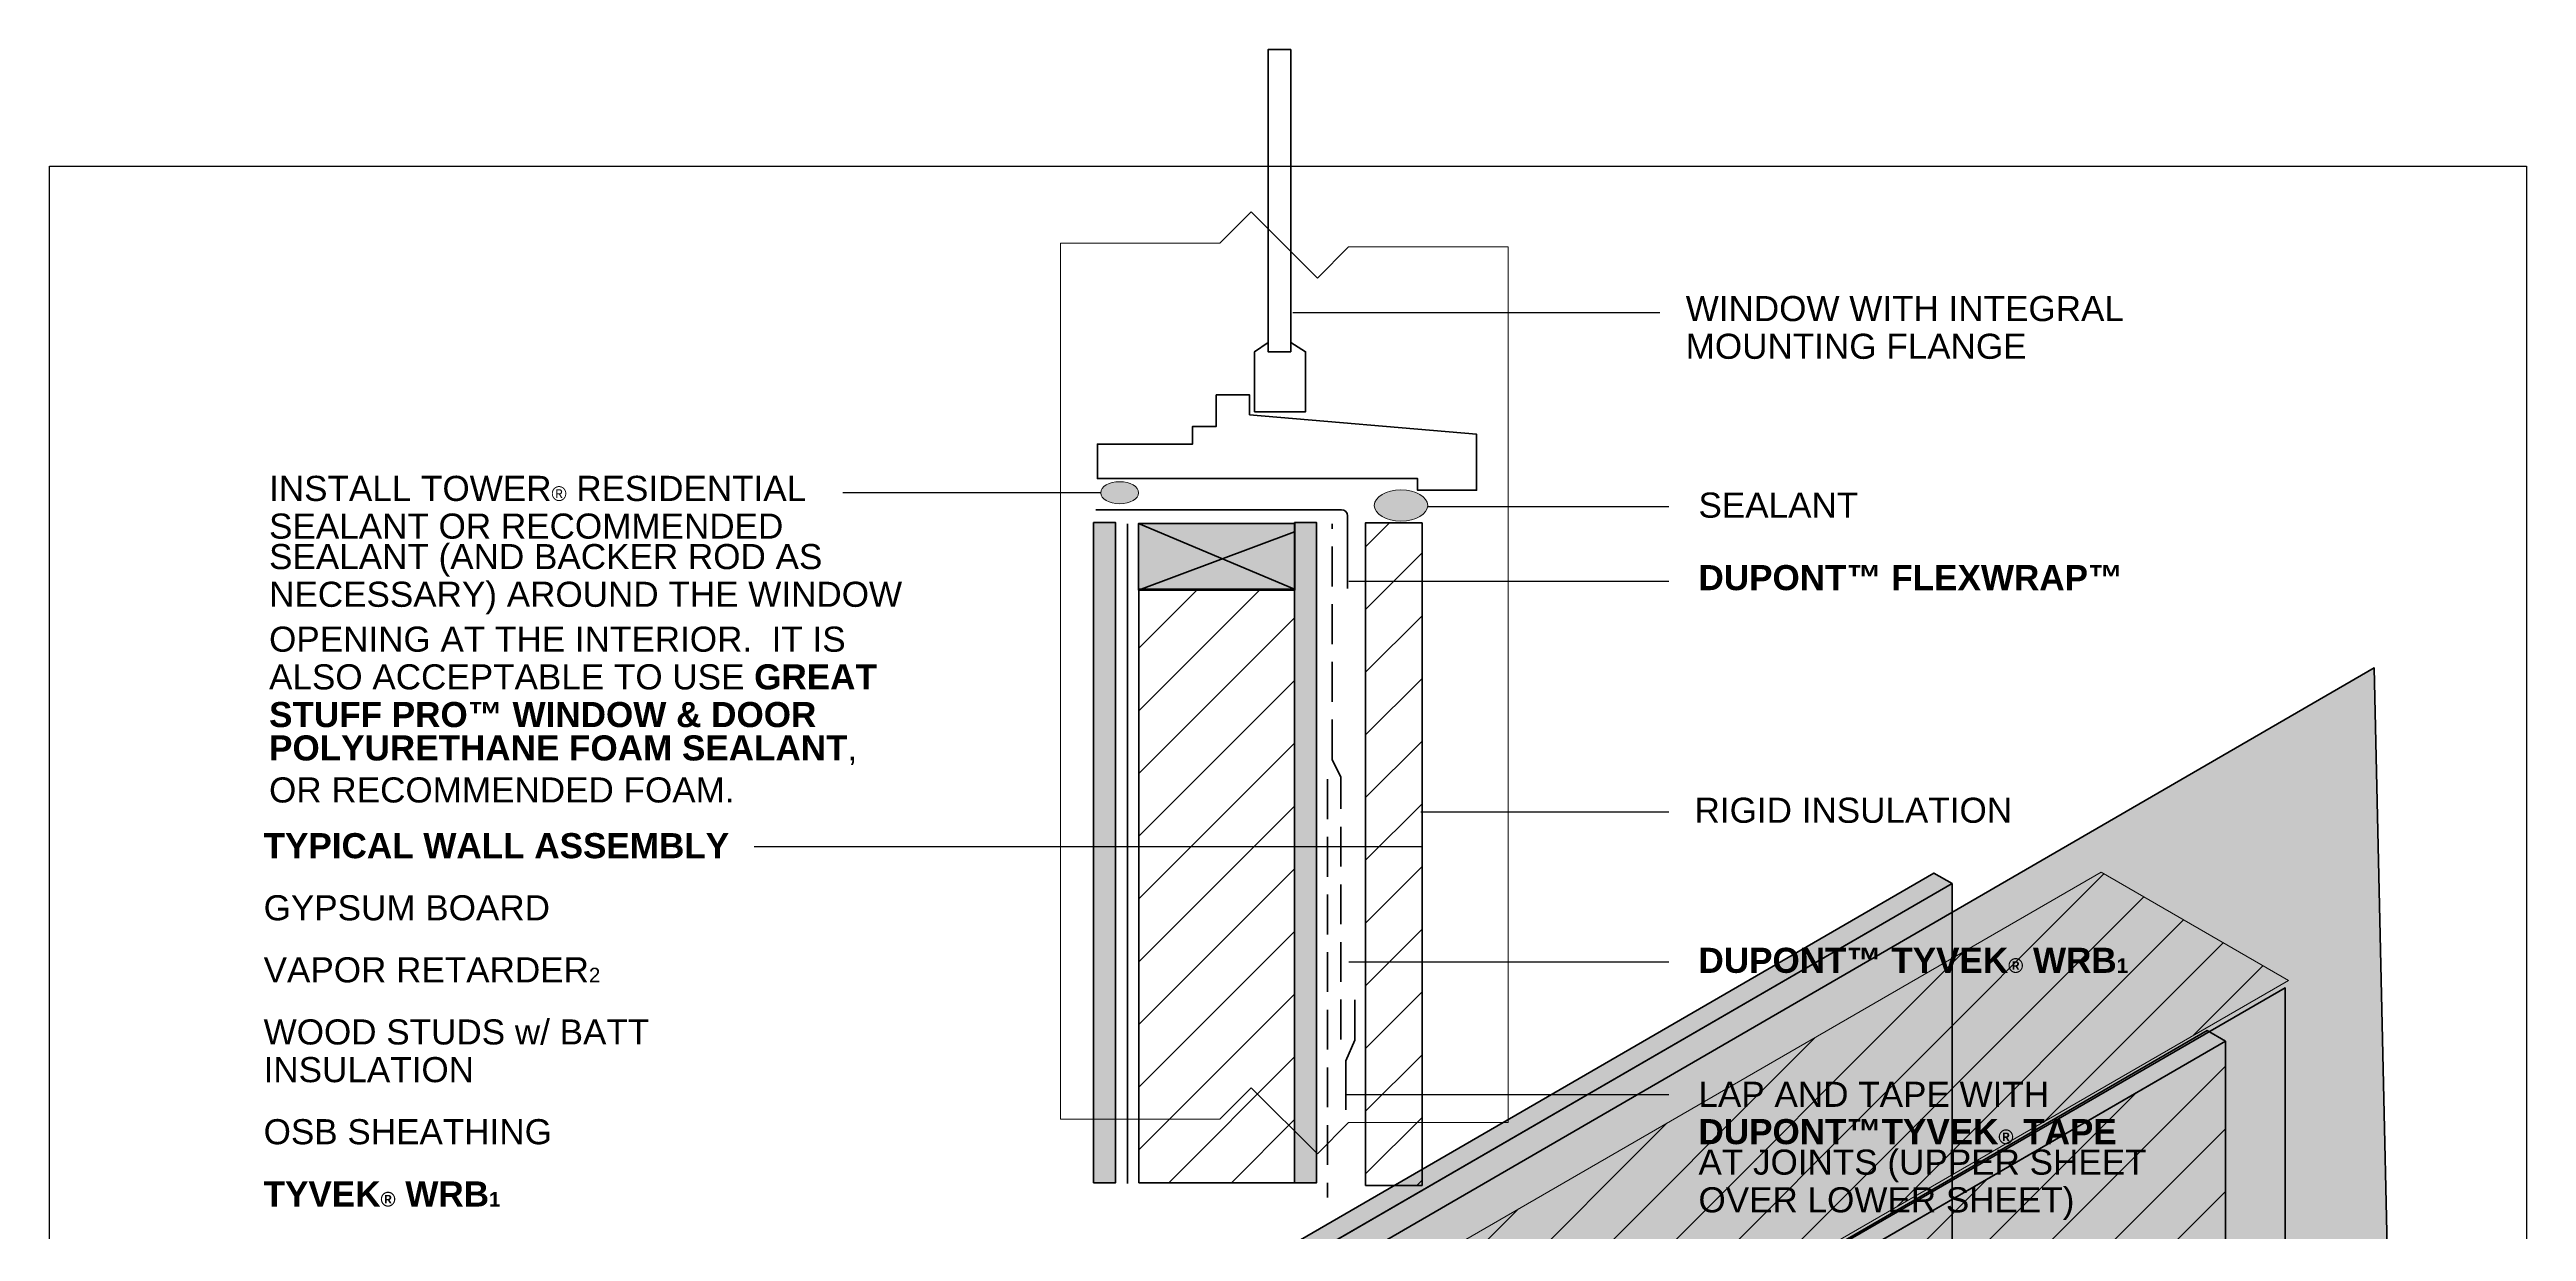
# Model space of a CAD drawing. Extents: x 26 to 585, y -763 to -3.
# Drawn here: x 26 to 585, y -269 to -3 of the extents above; entities that cross this region are included whole.
import ezdxf

# ---------------------------------------------------------------- set-up
doc = ezdxf.new("R2010")
doc.units = 0
doc.header["$MEASUREMENT"] = 0
doc.linetypes.add('AI-Linetype-0', pattern=[13, 9, -4])
doc.linetypes.add('AI-Linetype-1', pattern=[13, 9, -4])
for name, color, linetype, lineweight in [('background', 7, 'Continuous', 0), ('detail', 7, 'Continuous', 0), ('drywall', 7, 'Continuous', 0), ('lines and arrows', 7, 'Continuous', 0), ('OSB', 7, 'Continuous', 0), ('studs and insulation', 7, 'Continuous', 0), ('text', 7, 'Continuous', 0), ('vapor retrarder', 7, 'Continuous', 0), ('WRB', 7, 'Continuous', 0)]:
    doc.layers.add(name, color=color, linetype=linetype, lineweight=lineweight)
pattern_1 = [(45, (0, 0), (-7.07107, 7.07107), [])]

# ---------------------------------------------------------------- blocks, each defined once
blk = doc.blocks.new('Block_7')
at = {"layer": 'background', "color": 250, "lineweight": 25, "true_color": 0x231f20}
for p, q in [((26.46, -642.9), (585.42, -642.9)), ((429.12, -642.9), (429.12, -762.78)), ((26.46, -722.04), (429.12, -722.04)), ((131.88, -722.04), (131.88, -762.78)), ((26.46, -735.6), (131.88, -735.6)), ((26.46, -749.22), (131.88, -749.22))]:
    blk.add_line(p, q, dxfattribs=at)
blk.add_lwpolyline([(585.42, -762.78), (26.46, -762.78), (26.46, -29.1), (585.42, -29.1)], close=True, dxfattribs=at)
blk = doc.blocks.new('Block_8')
at = {"layer": 'drywall', "true_color": 0xf1f2f2, "transparency": 33554687}
h = blk.add_hatch(color=7, dxfattribs=at)
h.dxf.hatch_style = 2
h.paths.add_polyline_path([(284.45, -285.29), (451.69, -188.54), (455.82, -190.92), (288.41, -287.78)])
at = {"layer": 'drywall', "true_color": 0xebebec, "transparency": 33554687}
h = blk.add_hatch(color=7, dxfattribs=at)
h.dxf.hatch_style = 2
h.paths.add_polyline_path([(288.62, -287.65), (455.82, -190.92), (455.82, -573.25), (194.17, -724.62), (194.17, -462.29), (288.62, -407.65)])
at = {"layer": 'drywall', "true_color": 0xe2e3e4, "transparency": 33554687}
h = blk.add_hatch(color=254, dxfattribs=at)
h.dxf.hatch_style = 2
h.paths.add_polyline_path([(288.41, -407.78), (284.45, -405.29), (284.45, -285.29), (288.41, -287.78)])
at = {"layer": 'drywall', "true_color": 0xf1f2f2, "transparency": 33554687}
h = blk.add_hatch(color=7, dxfattribs=at)
h.dxf.hatch_style = 2
h.paths.add_polyline_path([(288.41, -407.78), (194.17, -462.29), (190.03, -459.91), (284.45, -405.29)])
at = {"layer": 'drywall', "true_color": 0xe2e3e4, "transparency": 33554687}
h = blk.add_hatch(color=254, dxfattribs=at)
h.dxf.hatch_style = 2
h.paths.add_polyline_path([(194.17, -462.29), (194.17, -724.62), (190.03, -722.24), (190.03, -459.91)])
at = {"layer": 'drywall', "color": 250, "lineweight": 35, "true_color": 0x231f20}
for points in [[(284.45, -285.29), (451.69, -188.54), (455.82, -190.92), (288.41, -287.78)], [(288.62, -287.65), (455.82, -190.92), (455.82, -573.25), (194.17, -724.62), (194.17, -462.29), (288.62, -407.65)], [(288.41, -407.78), (284.45, -405.29), (284.45, -285.29), (288.41, -287.78)], [(288.41, -407.78), (194.17, -462.29), (190.03, -459.91), (284.45, -405.29)], [(194.17, -462.29), (194.17, -724.62), (190.03, -722.24), (190.03, -459.91)]]:
    blk.add_lwpolyline(points, close=True, dxfattribs=at)
at = {"layer": 'drywall'}
blk.add_circle((327.36, -432.06), 158.87, dxfattribs=at)
blk = doc.blocks.new('Block_9')
at = {"layer": 'vapor retrarder', "true_color": 0xc0e2ca, "transparency": 33554687}
h = blk.add_hatch(color=254, dxfattribs=at)
h.dxf.hatch_style = 2
edge = h.paths.add_edge_path()
edge.add_spline(control_points=[(199.26, -465.49), (201.2, -519.11), (203.58, -587.49), (190.31, -703.77), (190.31, -703.77), (558.88, -490.67), (558.88, -490.67), (558.88, -490.67), (551.08, -142.29), (551.08, -142.29), (551.08, -142.29), (295.49, -290.16), (295.49, -290.16), (292.7, -315.7), (290.81, -362.74), (294.05, -410.77), (294.05, -410.77), (199.26, -465.49), (199.26, -465.49)], knot_values=[0, 0, 0, 0, 1, 1, 1, 2, 2, 2, 3, 3, 3, 4, 4, 4, 5, 5, 5, 6, 6, 6, 6], degree=3, periodic=0)
at = {"layer": 'vapor retrarder'}
blk.add_circle((327.36, -432.06), 158.87, dxfattribs=at)
at = {"layer": 'vapor retrarder', "color": 250, "lineweight": 35, "true_color": 0x231f20}
blk.add_open_spline([(199.26, -465.49), (201.2, -519.11), (203.58, -587.49), (190.31, -703.77), (190.31, -703.77), (558.88, -490.67), (558.88, -490.67), (558.88, -490.67), (551.08, -142.29), (551.08, -142.29), (551.08, -142.29), (295.49, -290.16), (295.49, -290.16), (292.7, -315.7), (290.81, -362.74), (294.05, -410.77), (294.05, -410.77), (199.26, -465.49), (199.26, -465.49)], degree=3, knots=[0, 0, 0, 0, 1, 1, 1, 2, 2, 2, 3, 3, 3, 4, 4, 4, 5, 5, 5, 6, 6, 6, 6], dxfattribs=at)
blk = doc.blocks.new('Block_11')
at = {"layer": 'studs and insulation', "true_color": 0xffeb95, "transparency": 33554687}
h = blk.add_hatch(color=41, dxfattribs=at)
h.dxf.hatch_style = 2
h.paths.add_polyline_path([(558.47, -533.66), (558.47, -337.75), (251.64, -514.9), (251.64, -710.81)])
at = {"layer": 'studs and insulation', "true_color": 0x000000, "transparency": 33554687}
h = blk.add_hatch(dxfattribs=at)
h.set_pattern_fill('_U', color=18, scale=10, angle=45, style=2, pattern_type=0)
h.set_pattern_definition(pattern_1)
h.paths.add_polyline_path([(250.56, -712.26), (250.56, -515), (208.3, -490.6), (208.3, -687.86)])
at = {"layer": 'studs and insulation', "color": 250, "lineweight": 60, "true_color": 0x231f20}
blk.add_lwpolyline([(558.47, -533.66), (558.47, -337.75), (251.64, -514.9), (251.64, -710.81)], close=True, dxfattribs=at)
at = {"layer": 'studs and insulation'}
blk.add_lwpolyline([(250.56, -712.26), (250.56, -515), (208.3, -490.6), (208.3, -687.86)], close=True, dxfattribs=at)
blk = doc.blocks.new('Block_12')
at = {"layer": 'studs and insulation', "true_color": 0xc2b59b, "transparency": 33554687}
h = blk.add_hatch(color=253, dxfattribs=at)
h.dxf.hatch_style = 2
h.paths.add_polyline_path([(251.69, -495.45), (558.06, -318.57), (515.25, -293.91), (208.88, -470.79)])
h = blk.add_hatch(color=253, dxfattribs=at)
h.dxf.hatch_style = 2
h.paths.add_polyline_path([(558.47, -337.75), (558.52, -318.31), (251.69, -495.45), (251.64, -514.9)])
h = blk.add_hatch(color=253, dxfattribs=at)
h.dxf.hatch_style = 2
h.paths.add_polyline_path([(251.64, -514.9), (251.69, -495.45), (208.88, -470.79), (208.83, -490.24)])
at = {"layer": 'studs and insulation', "color": 250, "lineweight": 35, "true_color": 0x231f20}
for p, q in [((208.88, -470.79), (251.69, -514.98)), ((208.83, -490.24), (251.69, -495.45))]:
    blk.add_line(p, q, dxfattribs=at)
for points in [[(251.69, -495.45), (558.06, -318.57), (515.25, -293.91), (208.88, -470.79)], [(558.47, -337.75), (558.52, -318.31), (251.69, -495.45), (251.64, -514.9)], [(251.64, -514.9), (251.69, -495.45), (208.88, -470.79), (208.83, -490.24)]]:
    blk.add_lwpolyline(points, close=True, dxfattribs=at)
blk = doc.blocks.new('Block_13')
at = {"layer": 'studs and insulation', "true_color": 0x000000, "transparency": 33554687}
h = blk.add_hatch(dxfattribs=at)
h.set_pattern_fill('_U', color=18, scale=10, angle=45, style=2, pattern_type=0)
h.set_pattern_definition(pattern_1)
h.paths.add_polyline_path([(531.7, -212.77), (360.87, -311.4), (318.61, -287), (489.44, -188.37)])
at = {"layer": 'studs and insulation', "true_color": 0xffeb95, "transparency": 33554687}
h = blk.add_hatch(color=41, dxfattribs=at)
h.dxf.hatch_style = 2
h.paths.add_polyline_path([(530.98, -334.17), (361.32, -432.12), (361.32, -312.38), (530.98, -214.43)])
at = {"layer": 'studs and insulation'}
blk.add_lwpolyline([(531.7, -212.77), (360.87, -311.4), (318.61, -287), (489.44, -188.37)], close=True, dxfattribs=at)
at = {"layer": 'studs and insulation', "color": 250, "lineweight": 60, "true_color": 0x231f20}
blk.add_lwpolyline([(530.98, -334.17), (361.32, -432.12), (361.32, -312.38), (530.98, -214.43)], close=True, dxfattribs=at)
blk = doc.blocks.new('Block_14')
at = {"layer": 'studs and insulation', "true_color": 0xc2b59b, "transparency": 33554687}
h = blk.add_hatch(color=253, dxfattribs=at)
h.dxf.hatch_style = 2
h.paths.add_polyline_path([(344.43, -321.81), (361.14, -311.99), (318.33, -287.33), (301.61, -297.15)])
h = blk.add_hatch(color=253, dxfattribs=at)
h.dxf.hatch_style = 2
h.paths.add_polyline_path([(344.31, -441.94), (344.36, -321.81), (301.55, -297.15), (301.5, -417.28)])
h = blk.add_hatch(color=253, dxfattribs=at)
h.dxf.hatch_style = 2
h.paths.add_polyline_path([(361.09, -432.12), (361.14, -311.99), (344.43, -321.81), (344.37, -441.94)])
at = {"layer": 'studs and insulation', "color": 250, "lineweight": 35, "true_color": 0x231f20}
for p, q in [((318.33, -287.33), (344.48, -321.9)), ((301.61, -297.15), (361.14, -311.99))]:
    blk.add_line(p, q, dxfattribs=at)
for points in [[(344.43, -321.81), (361.14, -311.99), (318.33, -287.33), (301.61, -297.15)], [(344.31, -441.94), (344.36, -321.81), (301.55, -297.15), (301.5, -417.28)], [(361.09, -432.12), (361.14, -311.99), (344.43, -321.81), (344.37, -441.94)]]:
    blk.add_lwpolyline(points, close=True, dxfattribs=at)
blk = doc.blocks.new('Block_10')
at = {"layer": 'studs and insulation'}
blk.add_circle((327.36, -432.06), 158.87, dxfattribs=at)
for name in ['Block_13', 'Block_14', 'Block_12', 'Block_11']:
    blk.add_blockref(name, (0, 0), dxfattribs=at)
blk = doc.blocks.new('Block_15')
at = {"layer": 'OSB', "true_color": 0xcfae78, "transparency": 33554687}
h = blk.add_hatch(color=43, dxfattribs=at)
h.dxf.hatch_style = 2
h.paths.add_polyline_path([(348.55, -324.2), (517.48, -226.47), (517.48, -608.8), (255.83, -760.17), (255.83, -497.84), (348.55, -444.2)])
h = blk.add_hatch(color=43, dxfattribs=at)
h.dxf.hatch_style = 2
h.paths.add_polyline_path([(344.38, -321.83), (513.35, -224.08), (517.48, -226.47), (348.34, -324.32)])
h = blk.add_hatch(color=43, dxfattribs=at)
h.dxf.hatch_style = 2
h.paths.add_polyline_path([(348.34, -444.32), (344.38, -441.83), (344.38, -321.83), (348.34, -324.32)])
h = blk.add_hatch(color=43, dxfattribs=at)
h.dxf.hatch_style = 2
h.paths.add_polyline_path([(348.34, -444.32), (255.83, -497.84), (251.69, -495.45), (344.38, -441.83)])
h = blk.add_hatch(color=43, dxfattribs=at)
h.dxf.hatch_style = 2
h.paths.add_polyline_path([(255.83, -497.84), (255.83, -760.17), (251.69, -757.78), (251.69, -495.45)])
at = {"layer": 'OSB', "color": 250, "lineweight": 35, "true_color": 0x231f20}
for points in [[(348.55, -324.2), (517.48, -226.47), (517.48, -608.8), (255.83, -760.17), (255.83, -497.84), (348.55, -444.2)], [(344.38, -321.83), (513.35, -224.08), (517.48, -226.47), (348.34, -324.32)], [(348.34, -444.32), (344.38, -441.83), (344.38, -321.83), (348.34, -324.32)], [(348.34, -444.32), (255.83, -497.84), (251.69, -495.45), (344.38, -441.83)], [(255.83, -497.84), (255.83, -760.17), (251.69, -757.78), (251.69, -495.45)]]:
    blk.add_lwpolyline(points, close=True, dxfattribs=at)
at = {"layer": 'OSB'}
blk.add_circle((327.36, -432.06), 158.87, dxfattribs=at)
blk = doc.blocks.new('Block_16')
at = {"layer": 'WRB', "true_color": 0x000000, "transparency": 33554687}
h = blk.add_hatch(dxfattribs=at)
h.set_pattern_fill('_U', color=18, scale=10, angle=45, style=2, pattern_type=0)
h.set_pattern_definition(pattern_1)
h.paths.add_polyline_path([(517.48, -608.8), (255.83, -760.17), (255.83, -497.84), (348.55, -444.2), (348.55, -324.2), (517.48, -226.47)])
h = blk.add_hatch(dxfattribs=at)
h.set_pattern_fill('_U', color=18, scale=10, angle=45, style=2, pattern_type=0)
h.set_pattern_definition(pattern_1)
h.paths.add_polyline_path([(517.48, -608.8), (255.83, -760.17), (255.83, -497.84), (348.55, -444.2), (348.55, -324.2), (517.48, -226.47)])
h = blk.add_hatch(dxfattribs=at)
h.set_pattern_fill('_U', color=18, scale=10, angle=45, style=2, pattern_type=0)
h.set_pattern_definition(pattern_1)
h.paths.add_polyline_path([(348.55, -444.2), (301.61, -417.15), (301.61, -297.15), (348.55, -324.2)])
at = {"layer": 'WRB', "color": 250, "lineweight": 35, "true_color": 0x231f20}
for points in [[(348.55, -324.2), (517.48, -226.47), (517.48, -608.8), (255.83, -760.17), (255.83, -497.84), (348.55, -444.2)], [(348.55, -444.2), (301.61, -417.15), (301.61, -297.15), (348.55, -324.2)]]:
    blk.add_lwpolyline(points, close=True, dxfattribs=at)
at = {"layer": 'WRB'}
for points in [[(517.48, -608.8), (255.83, -760.17), (255.83, -497.84), (348.55, -444.2), (348.55, -324.2), (517.48, -226.47)], [(517.48, -608.8), (255.83, -760.17), (255.83, -497.84), (348.55, -444.2), (348.55, -324.2), (517.48, -226.47)], [(348.55, -444.2), (301.61, -417.15), (301.61, -297.15), (348.55, -324.2)]]:
    blk.add_lwpolyline(points, close=True, dxfattribs=at)
blk.add_circle((327.36, -432.06), 158.87, dxfattribs=at)
blk = doc.blocks.new('Block_20')
at = {"layer": 'detail', "true_color": 0xf1f2f2, "transparency": 33554687}
h = blk.add_hatch(color=7, dxfattribs=at)
h.dxf.hatch_style = 2
h.paths.add_polyline_path([(262.08, -109.5), (267.05, -109.5), (267.05, -258.36), (262.08, -258.36)])
at = {"layer": 'detail', "true_color": 0xc2b59b, "transparency": 33554687}
h = blk.add_hatch(color=253, dxfattribs=at)
h.dxf.hatch_style = 2
h.paths.add_polyline_path([(307.46, -124.77), (272.21, -124.77), (272.21, -109.7), (307.46, -109.7)])
at = {"layer": 'detail', "true_color": 0xcfae78, "transparency": 33554687}
h = blk.add_hatch(color=43, dxfattribs=at)
h.dxf.hatch_style = 2
h.paths.add_polyline_path([(307.41, -109.5), (312.39, -109.5), (312.39, -258.36), (307.41, -258.36)])
at = {"layer": 'detail', "true_color": 0x000000, "transparency": 33554687}
h = blk.add_hatch(dxfattribs=at)
h.set_pattern_fill('_U', color=18, scale=10, angle=45, style=2, pattern_type=0)
h.set_pattern_definition(pattern_1)
h.paths.add_polyline_path([(336.19, -109.56), (323.45, -109.56), (323.45, -258.98), (336.19, -258.98)])
h = blk.add_hatch(dxfattribs=at)
h.set_pattern_fill('_U', color=18, scale=10, angle=45, style=2, pattern_type=0)
h.set_pattern_definition(pattern_1)
h.paths.add_polyline_path([(307.41, -124.55), (307.41, -258.36), (272.3, -258.36), (272.3, -124.55)])
at = {"layer": 'detail', "color": 113, "lineweight": 70, "true_color": 0x82ca9c}
blk.add_line((269.74, -258.52), (269.74, -109.76), dxfattribs=at)
at = {"layer": 'detail', "color": 250, "lineweight": 35, "true_color": 0x231f20}
for p, q in [((272.21, -109.7), (307.41, -124.55)), ((272.21, -124.77), (307.41, -111.58))]:
    blk.add_line(p, q, dxfattribs=at)
at = {"layer": 'detail', "color": 165, "linetype": 'AI-Linetype-1', "lineweight": 70, "true_color": 0x3e5aa8}
blk.add_line((314.89, -167.36), (314.89, -261.68), dxfattribs=at)
at = {"layer": 'detail', "color": 250, "lineweight": 35, "true_color": 0x231f20}
for points in [[(306.57, -2.84), (301.45, -2.84), (301.45, -70.97), (306.57, -70.97)], [(306.57, -70.97), (301.45, -70.97), (301.45, -68.87), (298.39, -70.97), (298.39, -84.5), (309.92, -84.5), (309.92, -70.97), (306.57, -68.87)], [(297.28, -85.21), (297.28, -80.73), (289.75, -80.73), (289.75, -87.82), (284.42, -87.82), (284.42, -91.81), (262.92, -91.81), (262.92, -99.57), (335.2, -99.57), (335.2, -102.23), (348.5, -102.23), (348.5, -99.57), (348.5, -91.81), (348.5, -89.59)], [(262.08, -109.5), (267.05, -109.5), (267.05, -258.36), (262.08, -258.36)], [(307.46, -124.77), (272.21, -124.77), (272.21, -109.7), (307.46, -109.7)], [(307.41, -109.5), (312.39, -109.5), (312.39, -258.36), (307.41, -258.36)], [(336.19, -109.56), (323.45, -109.56), (323.45, -258.98), (336.19, -258.98)], [(307.41, -124.55), (307.41, -258.36), (272.3, -258.36), (272.3, -124.55)]]:
    blk.add_lwpolyline(points, close=True, dxfattribs=at)
at = {"layer": 'detail'}
blk.add_lwpolyline([(254.59, -244.02), (290.59, -244.02), (297.65, -236.96), (312.56, -251.87), (319.61, -244.82), (355.61, -244.82), (355.61, -47.31), (319.61, -47.31), (312.56, -54.37), (297.65, -39.46), (290.59, -46.51), (254.59, -46.51)], close=True, dxfattribs=at)
at = {"layer": 'detail', "color": 165, "linetype": 'AI-Linetype-0', "lineweight": 70, "true_color": 0x3e5aa8}
blk.add_lwpolyline([(317.89, -226.09), (317.89, -166.9), (315.89, -162.9), (315.89, -109.76)], dxfattribs=at)
at = {"layer": 'detail', "color": 142, "lineweight": 70, "true_color": 0x27aae1}
blk.add_lwpolyline([(318.99, -241.95), (318.99, -230.86), (320.99, -226.21), (320.99, -217.12)], dxfattribs=at)
at = {"layer": 'detail', "color": 240, "lineweight": 70, "true_color": 0xef3742}
blk.add_open_spline([(319.37, -124.37), (319.37, -124.37), (319.37, -107.97), (319.37, -107.97), (319.37, -107.23), (318.78, -106.64), (318.04, -106.64), (318.04, -106.64), (262.61, -106.64), (262.61, -106.64)], degree=3, knots=[0, 0, 0, 0, 1, 1, 1, 2, 2, 2, 3, 3, 3, 3], dxfattribs=at)

msp = doc.modelspace()

# ---------------------------------------------------------------- hatches: boundary and pattern name
at = {"layer": 'detail', "true_color": 0xfbb042, "transparency": 33554687}
h = msp.add_hatch(color=43, dxfattribs=at)
h.dxf.hatch_style = 2
edge = h.paths.add_edge_path()
edge.add_ellipse((267.95, -102.79), major_axis=(4.28, 0), ratio=0.582053, start_angle=0, end_angle=360)
h = msp.add_hatch(color=43, dxfattribs=at)
h.dxf.hatch_style = 2
edge = h.paths.add_edge_path()
edge.add_ellipse((331.44, -105.65), major_axis=(6.04, 0), ratio=0.582053, start_angle=0, end_angle=360)

# ---------------------------------------------------------------- linework, layer by layer
at = {"layer": 'detail', "color": 250, "lineweight": 18, "true_color": 0x231f20}
for points in [[(355.61, -47.31), (319.61, -47.31), (312.56, -54.37), (297.65, -39.46), (290.59, -46.51), (254.59, -46.51)], [(254.59, -244.02), (290.59, -244.02), (297.65, -236.96), (312.56, -251.87), (319.61, -244.82), (355.61, -244.82)]]:
    msp.add_lwpolyline(points, dxfattribs=at)
at = {"layer": 'detail'}
for centre, major_axis in [((267.95, -102.79), (4.28, 0)), ((331.44, -105.65), (6.04, 0))]:
    msp.add_ellipse(centre, major_axis=major_axis, ratio=0.582053, dxfattribs=at)
at = {"layer": 'lines and arrows', "color": 250, "lineweight": 25, "true_color": 0x231f20}
for p, q in [((307.04, -62.13), (389.85, -62.13)), ((205.5, -102.71), (263.66, -102.71)), ((337.47, -105.88), (391.85, -105.88)), ((319.68, -122.73), (391.85, -122.73)), ((335.88, -174.73), (391.85, -174.73)), ((185.48, -182.55), (261.66, -182.55)), ((261.66, -182.55), (336.08, -182.55)), ((319.68, -208.59), (391.85, -208.59)), ((319.24, -238.49), (391.85, -238.49))]:
    msp.add_line(p, q, dxfattribs=at)

# ---------------------------------------------------------------- block references
at = {"layer": 'background'}
msp.add_blockref('Block_7', (0, 0), dxfattribs=at)
at = {"layer": 'detail'}
msp.add_blockref('Block_20', (0, 0), dxfattribs=at)
at = {"layer": 'drywall'}
msp.add_blockref('Block_8', (0, 0), dxfattribs=at)
at = {"layer": 'OSB'}
msp.add_blockref('Block_15', (0, 0), dxfattribs=at)
at = {"layer": 'studs and insulation'}
msp.add_blockref('Block_10', (0, 0), dxfattribs=at)
at = {"layer": 'vapor retrarder'}
msp.add_blockref('Block_9', (0, 0), dxfattribs=at)
at = {"layer": 'WRB'}
msp.add_blockref('Block_16', (0, 0), dxfattribs=at)

# ---------------------------------------------------------------- texts
at = {"layer": 'text', "char_height": 0.2, "attachment_point": 7}
for s, insert in [('\\C250;\\c2105123;\\FArial|b0|i0|c1;\\H5.664000;\\W1.000000;WINDOW WITH INTEGRAL ', (395.69, -64.16)), ('\\C250;\\c2105123;\\FArial|b0|i0|c1;\\H5.664000;\\W1.000000;MOUNTING FLANGE', (395.69, -72.66)), ('\\C250;\\c2105123;\\FArial|b0|i0|c1;\\H5.664000;\\W1.000000;INSTALL TOWER\\H3.302112;®\\H5.664000; RESIDENTIAL ', (76, -104.71)), ('\\C43;\\c4370683;\\FArial|b0|i0|c1;\\H5.664000;\\W1.000000;SEALANT', (398.57, -108.48)), ('\\C250;\\c2105123;\\FArial|b0|i0|c1;\\H5.664000;\\W1.000000;SEALANT OR RECOMMENDED ', (76, -113.21)), ('\\C43;\\c4370683;\\FArial|b0|i0|c1;\\H5.664000;\\W1.000000;SEALANT \\C250;\\c2105123;(AND BACKER ROD AS ', (76, -121.71)), ('\\C250;\\c2105123;\\FArial|b0|i0|c1;\\H5.664000;\\W1.000000;NECESSARY) AROUND THE WINDOW ', (76, -130.21)), ('\\C240;\\c4339695;\\FArial Bold|b1|i0|c1;\\H5.664000;\\W1.000000;DUPONT™ FLEXWRAP™', (398.57, -124.83)), ('\\C250;\\c2105123;\\FArial|b0|i0|c1;\\H5.664000;\\W1.000000;OPENING AT THE INTERIOR.  IT IS ', (76, -138.71)), ('\\C250;\\c2105123;\\FArial|b0|i0|c1;\\H5.664000;\\W1.000000;ALSO ACCEPTABLE TO USE \\C43;\\c4370683;\\FArial Bold|b1|i0|c1;GREAT ', (76, -147.21)), ('\\C43;\\c4370683;\\FArial Bold|b1|i0|c1;\\H5.664000;\\W1.000000;STUFF PRO™ WINDOW & DOOR ', (76, -155.71)), ('\\C43;\\c4370683;\\FArial Bold|b1|i0|c1;\\H5.664000;\\W1.000000;POLYURETHANE FOAM SEALANT\\C250;\\c2105123;\\FArial|b0|i0|c1;, ', (76, -164.21)), ('\\C250;\\c2105123;\\FArial|b0|i0|c1;\\H5.664000;\\W1.000000;OR RECOMMENDED FOAM.', (76, -172.71)), ('\\C250;\\c2105123;\\FArial|b0|i0|c1;\\H5.664000;\\W1.000000;RIGID INSULATION', (397.69, -177.29)), ('\\C250;\\c2105123;\\FArial Bold|b1|i0|c1;\\H5.664000;\\W1.000000;TYPICAL WALL ASSEMBLY', (74.77, -185.28)), ('\\C250;\\c2105123;\\FArial|b0|i0|c1;\\H5.664000;\\W1.000000;GYPSUM BOARD', (74.77, -199.28)), ('\\C165;\\c11033150;\\FArial Bold|b1|i0|c1;\\H5.664000;\\W1.000000;DUPONT™ TYVEK\\H3.302112;®\\H5.664000; WRB\\C250;\\c2105123;\\H3.302112;1\\C165;\\c11033150;\\H5.664000; ', (398.57, -211.13)), ('\\C250;\\c2105123;\\FArial|b0|i0|c1;\\H5.664000;\\W1.000000;VAPOR RETARDER\\H3.302112;2', (74.77, -213.28)), ('\\C250;\\c2105123;\\FArial|b0|i0|c1;\\H5.664000;\\W1.000000;WOOD STUDS w/ BATT ', (74.77, -227.28)), ('\\C250;\\c2105123;\\FArial|b0|i0|c1;\\H5.664000;\\W1.000000;INSULATION', (74.77, -235.78)), ('\\C250;\\c2105123;\\FArial|b0|i0|c1;\\H5.664000;\\W1.000000;LAP AND TAPE WITH ', (398.57, -241.26)), ('\\C250;\\c2105123;\\FArial|b0|i0|c1;\\H5.664000;\\W1.000000;OSB SHEATHING', (74.77, -249.78)), ('\\C142;\\c14789159;\\FArial Bold|b1|i0|c1;\\H5.664000;\\W1.000000;DUPONT™TYVEK\\H3.302112;®\\H5.664000; TAPE ', (398.57, -249.76)), ('\\C250;\\c2105123;\\FArial|b0|i0|c1;\\H5.664000;\\W1.000000;AT JOINTS (UPPER SHEET ', (398.57, -258.26)), ('\\C165;\\c11033150;\\FArial Bold|b1|i0|c1;\\H5.664000;\\W1.000000;TYVEK\\H3.302112;®\\H5.664000; WRB\\C250;\\c2105123;\\H3.302112;1\\C165;\\c11033150;\\H5.664000; ', (74.77, -263.78)), ('\\C250;\\c2105123;\\FArial|b0|i0|c1;\\H5.664000;\\W1.000000;OVER LOWER SHEET)', (398.57, -266.76))]:
    msp.add_mtext(s, dxfattribs=dict(at, insert=insert))

doc.saveas('drawing.dxf')
